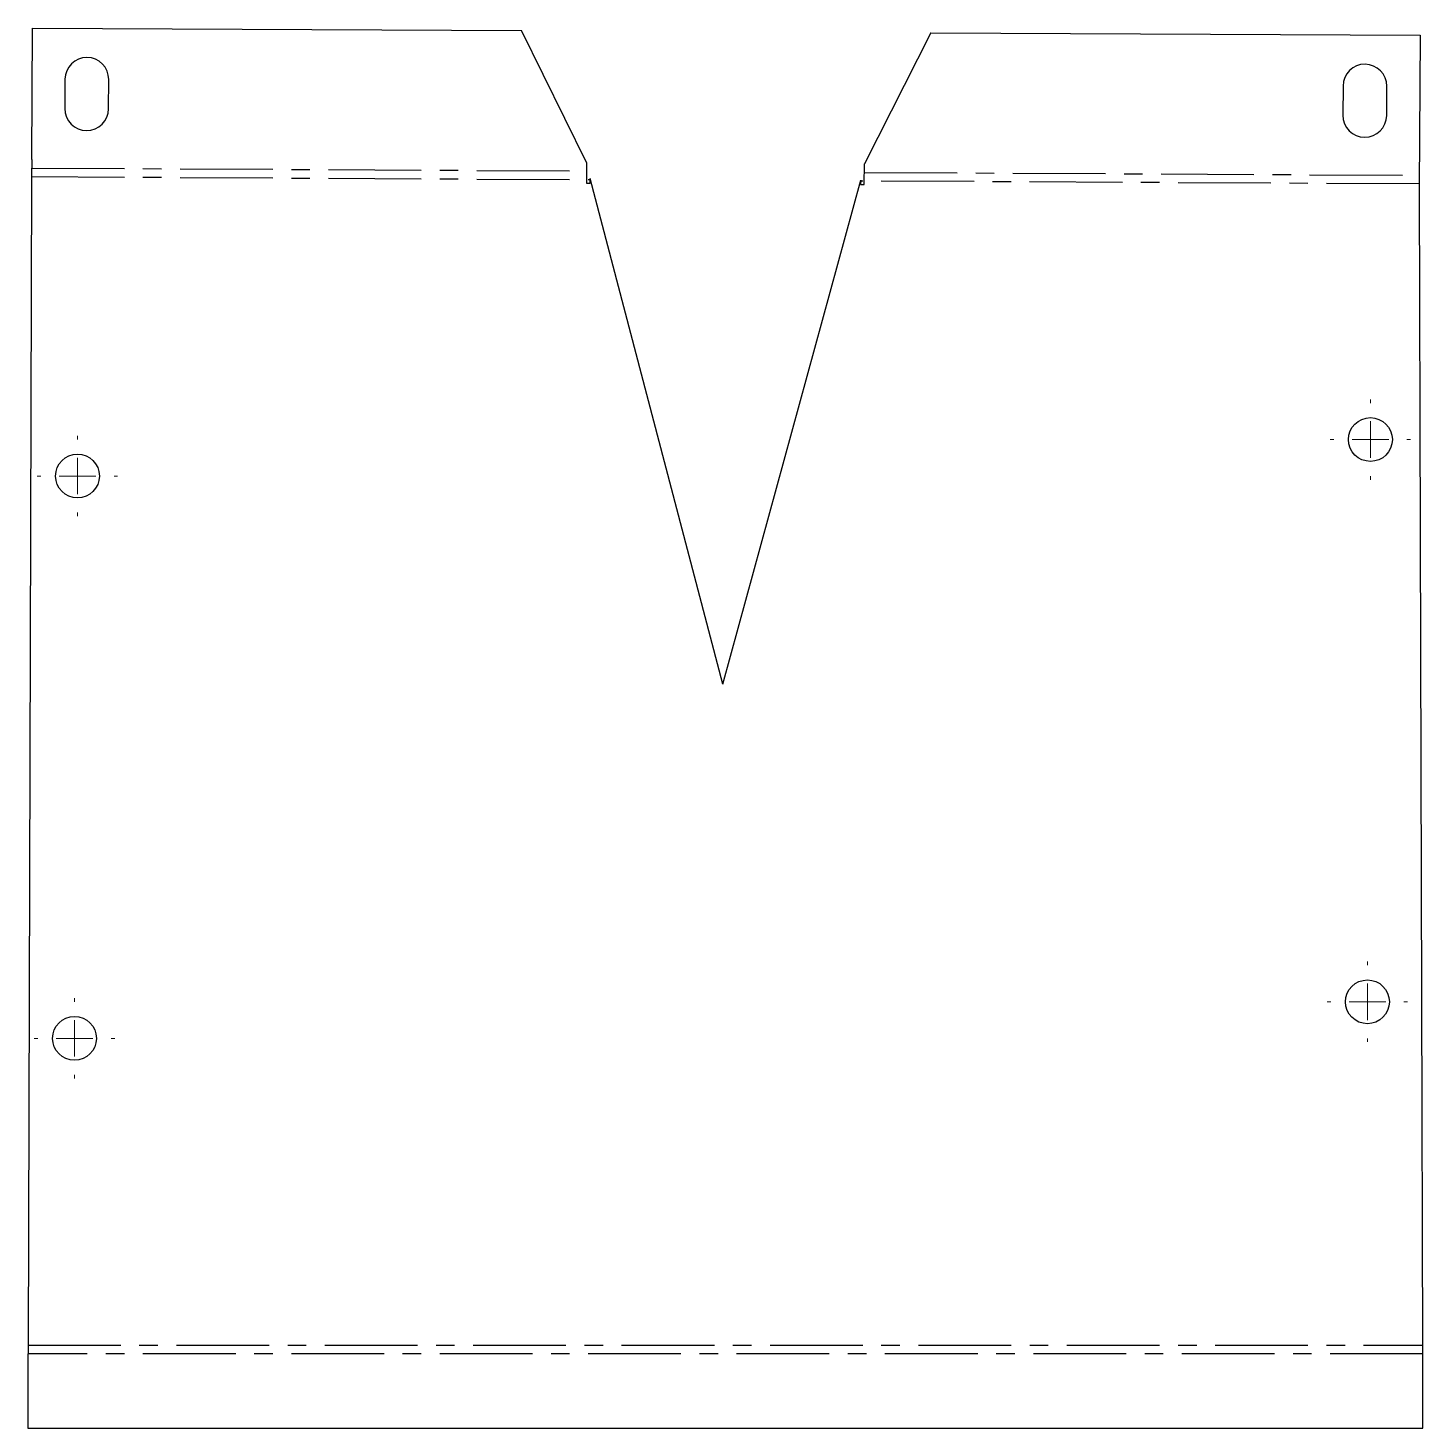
# Model space of a CAD drawing. Header units: millimetres. Extents: x 497 to 688, y 357 to 549.
import ezdxf

# ---------------------------------------------------------------- set-up
doc = ezdxf.new("R2010")
doc.units = ezdxf.units.MM
doc.linetypes.add('CENTERX2', pattern=[20.32, 12.7, -2.54, 2.54, -2.54])

# ---------------------------------------------------------------- blocks, each defined once
blk = doc.blocks.new('SW_CENTERMARKSYMBOL_0')
at = {"color": 0, "linetype": 'Continuous', "lineweight": 18}
for p, q in [((0, 5), (0, 5.5)), ((0, 0), (0, 2.5)), ((-5, 0), (-5.5, 0)), ((0, 0), (-2.5, 0)), ((0, 0), (0, -2.5)), ((0, 0), (2.5, 0)), ((5, 0), (5.5, 0)), ((0, -5), (0, -5.5))]:
    blk.add_line(p, q, dxfattribs=at)
blk = doc.blocks.new('SW_CENTERMARKSYMBOL_1')
at = {"color": 0, "linetype": 'Continuous', "lineweight": 18}
for p, q in [((0, 5), (0, 5.5)), ((0, 0), (0, 2.5)), ((-5, 0), (-5.5, 0)), ((0, 0), (-2.5, 0)), ((0, 0), (0, -2.5)), ((0, 0), (2.5, 0)), ((5, 0), (5.5, 0)), ((0, -5), (0, -5.5))]:
    blk.add_line(p, q, dxfattribs=at)
blk = doc.blocks.new('SW_CENTERMARKSYMBOL_2')
at = {"color": 0, "linetype": 'Continuous', "lineweight": 18}
for p, q in [((0, 5), (0, 5.5)), ((0, 0), (0, 2.5)), ((-5, 0), (-5.5, 0)), ((0, 0), (-2.5, 0)), ((0, 0), (0, -2.5)), ((0, 0), (2.5, 0)), ((5, 0), (5.5, 0)), ((0, -5), (0, -5.5))]:
    blk.add_line(p, q, dxfattribs=at)
blk = doc.blocks.new('SW_CENTERMARKSYMBOL_3')
at = {"color": 0, "linetype": 'Continuous', "lineweight": 18}
for p, q in [((0, 5), (0, 5.5)), ((0, 0), (0, 2.5)), ((-5, 0), (-5.5, 0)), ((0, 0), (-2.5, 0)), ((0, 0), (0, -2.5)), ((0, 0), (2.5, 0)), ((5, 0), (5.5, 0)), ((0, -5), (0, -5.5))]:
    blk.add_line(p, q, dxfattribs=at)

msp = doc.modelspace()

# ---------------------------------------------------------------- linework, layer by layer
at = {"color": 7, "linetype": 'Continuous', "lineweight": 25}
for p, q in [((497.55, 531.12), (497.64, 549.12)), ((497.64, 549.12), (564.62, 548.77)), ((573.52, 530.72), (564.62, 548.77)), ((620.66, 548.48), (611.57, 530.52)), ((620.66, 548.48), (687.64, 548.12)), ((687.64, 548.12), (687.53, 527.27)), ((502.1, 542.1), (502.08, 538.1)), ((508.08, 538.07), (508.1, 542.07)), ((677.1, 541.18), (677.08, 537.18)), ((683.08, 537.15), (683.1, 541.15)), ((497.55, 531.12), (497.54, 528.77)), ((573.52, 530.72), (573.51, 527.87)), ((611.55, 527.67), (611.57, 530.52)), ((497.54, 528.77), (497.05, 368.77)), ((573.51, 527.87), (574.01, 527.86)), ((574.01, 527.86), (574.01, 528.5)), ((592.17, 459.27), (574.01, 528.5)), ((592.17, 459.27), (611.06, 528.3)), ((611.06, 528.3), (611.05, 527.67)), ((611.05, 527.67), (611.55, 527.67)), ((687.53, 527.27), (687.55, 527.27)), ((688.04, 368.77), (687.55, 527.27)), ((497.05, 368.77), (497.04, 366.41)), ((688.04, 366.41), (688.04, 368.77)), ((497.04, 366.41), (497.04, 357.41)), ((688.04, 357.41), (688.04, 366.41)), ((497.04, 357.41), (688.04, 357.41))]:
    msp.add_line(p, q, dxfattribs=at)
at = {"color": 7, "linetype": 'CENTERX2'}
for p, q in [((497.54, 529.95), (573.52, 529.55)), ((611.56, 529.35), (687.54, 528.95)), ((497.54, 528.77), (574.04, 528.36)), ((687.53, 527.77), (611.02, 528.17)), ((497.04, 368.77), (688.05, 368.77)), ((688.04, 367.59), (497.05, 367.59))]:
    msp.add_line(p, q, dxfattribs=at)
at = {"color": 7, "linetype": 'Continuous', "lineweight": 25}
for centre in [(680.85, 492.77), (503.82, 487.77), (680.44, 415.77), (503.41, 410.77)]:
    msp.add_circle(centre, 3, dxfattribs=at)
for centre, start, end in [((505.1, 542.08), 359.6984, 179.6984), ((680.1, 541.16), 359.6984, 179.6984), ((505.08, 538.08), 179.6984, 359.6984), ((680.08, 537.16), 179.6984, 359.6984)]:
    msp.add_arc(centre, 3, start, end, dxfattribs=at)

# ---------------------------------------------------------------- block references
at = {"color": 7, "linetype": 'Continuous', "lineweight": 18}
for name, p in [('SW_CENTERMARKSYMBOL_3', (680.85, 492.77)), ('SW_CENTERMARKSYMBOL_1', (503.82, 487.77)), ('SW_CENTERMARKSYMBOL_2', (680.44, 415.77)), ('SW_CENTERMARKSYMBOL_0', (503.41, 410.77))]:
    msp.add_blockref(name, p, dxfattribs=at)

doc.saveas('drawing.dxf')
